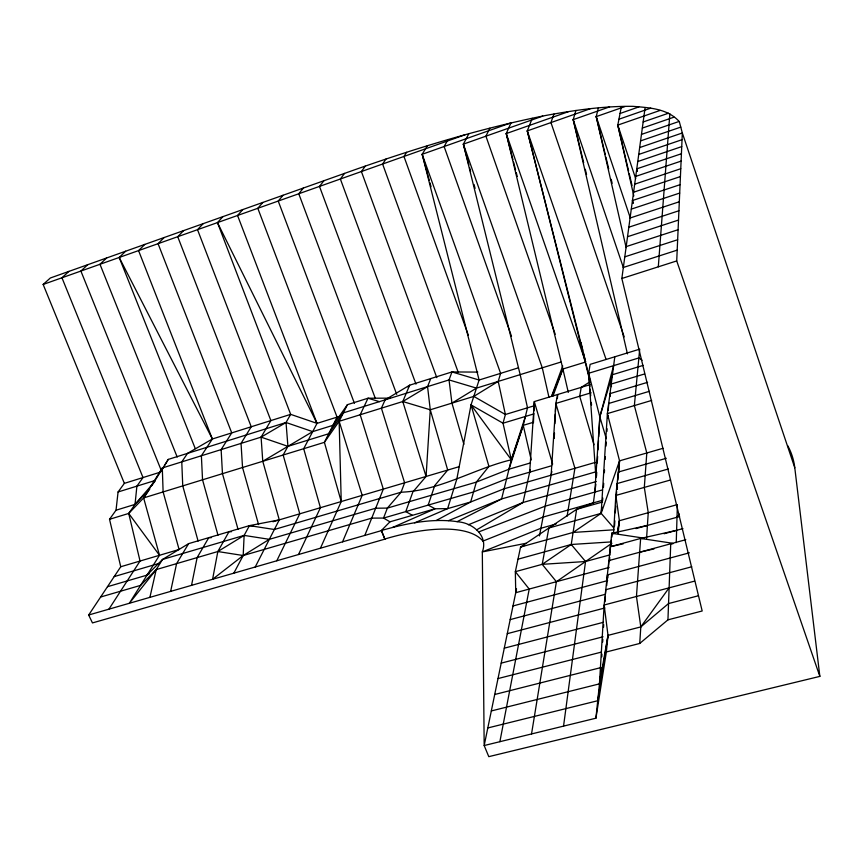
<?xml version="1.0" encoding="UTF-8"?>
<svg xmlns="http://www.w3.org/2000/svg" width="863" height="863" viewBox="0 0 863 863"><rect width="100%" height="100%" fill="white"/><g stroke="black" fill="none" stroke-linecap="round" stroke-linejoin="round"><path stroke-width="1.29" d="M470.971 407.563L471.036 404.898L479.094 380.022L422.18 154.283L427.325 145.782M676.247 542.59L677.347 505.869M787.649 445.588A399.461 153.269 -22.5 0 1 794.78 467.757L819.85 676.387L488.782 756.657L484.175 745.535L595.923 718.199L606.355 651.986L639.731 643.453L667.951 619.839L670.724 543.787L672.913 543.798M533.442 422.784L533.766 414.833M533.927 410.864L534.305 401.586L589.979 384.704M819.85 676.387L676.721 260.928L682.331 132.978L679.31 121.64C667.714 108.555 649.203 107.702 632.978 106.343C603.712 105.998 574.682 110.194 545.966 115.426C480.928 128.285 417.401 147.746 354.909 169.709L50.334 277.994L43.15 284.445L124.358 483.366L118.069 491.975L116.03 510.216L109.525 519.299L120.744 566.743L88.673 615.006L92.46 622.924L384.866 539.148L381.392 530.497L389.957 521.824L435.06 508.771L447.617 508.641L470.669 501.986L504.121 488.782L595.136 462.449M554.24 438.436L554.488 433.053M554.92 423.625L555.351 414.208M555.47 411.511L555.837 403.431L557.671 394.51L557.401 398.512M203.183 223.646L197.519 229.687L270.885 420.583L261.09 437.142L262.773 461.284L279.278 519.871L249.439 525.632L244.132 535.405L243.193 555.524L233.819 573.172M611.198 545.319L611.403 541.306M611.608 537.304L611.802 533.291L647.412 525.427M596.516 476.279L596.732 472.32M597.25 463.075L597.617 456.473M597.983 449.871L598.501 440.626M598.728 436.656L599.828 416.851L613.647 365.632M491.317 710.95L599.461 683.863L604.143 605.006L611.802 533.291L614.337 533.377M601.791 656.808L601.943 654.122M602.665 642.04L602.827 639.354M603.539 627.282L603.701 624.596M605.06 601.781L605.384 596.409M605.535 593.722L605.783 589.699L691.759 566.775M606.732 585.502L607.358 574.898L689.364 552.827M607.854 577.886L608.016 575.222M608.415 568.566L608.89 560.583L685.794 539.699M609.483 561.435L609.731 557.422M609.968 553.41L610.368 546.721L640.637 538.436L676.614 530.324M611.08 545.405L611.403 540.022M611.565 537.336L611.802 533.291L643.981 538.156M613.528 533.766L615.848 495.438L619.548 460.842L607.379 413.604L614.801 356.797M614.532 526.139L614.855 520.821M615.341 512.838L615.75 506.182M616.311 496.872L616.635 491.543M616.797 488.89L617.121 483.56L668.34 468.987M617.293 489.461L617.455 486.775M617.865 480.076L618.35 472.039L666.29 458.296M618.825 472.762L619.548 460.842L663.054 448.296M412.417 515.319L405.761 511.608L412.848 491.986L426.074 476.462L430.27 409.785L427.563 386.624L430.745 378.587M602.611 500.68L602.784 498.016M603.453 487.358L603.701 483.366M604.37 472.719L604.532 470.055M605.2 459.396L605.362 456.732M606.031 446.085L606.279 442.093M606.948 431.435L607.12 428.771M607.789 418.124L607.951 415.459M608.286 410.13L608.706 403.474L649.375 391.317M529.699 472.147L534.305 401.586L552.644 464.089M551.123 475.179L555.837 403.431L591.09 392.794M639.731 643.453L640.81 626.905L636.452 596.473L640.637 538.436L643 538.48M646.56 538.555L648.242 512.698L644.316 487.39L646.797 452.978L634.359 405.588L639.688 349.159L590.13 364.369L588.663 373.269L595.945 477.552M594.812 492.072L599.828 416.851L612.46 374.715L643.162 365.383M658.307 266.818L669.861 113.743M606.355 651.986L608.005 635.384L604.143 605.006L694.532 581.133M618.124 533.507L619.397 520.723L615.848 495.438L670.562 479.979M109.525 519.299L128.716 513.442L135.027 504.391L136.904 486.128L143.01 477.552L61.953 277.778L68.954 271.37M595.923 718.199L600.238 676.333M600.756 671.306L601.015 668.803M601.91 507.056L601.144 513.356L613.679 527.8M563.55 726.117L585.535 561.522L571.241 544.488L576.624 509.321L593.377 502.87L595.869 484.186M667.951 619.839L702.18 610.993L621.845 278.49L645.114 107.584M617.552 532.557L619.397 520.723L677.379 504.596M698.296 595.794L668.545 603.561L640.81 626.905L608.005 635.384L597.725 700.734L487.811 727.951M531.532 733.949L556.398 581.705L611.921 543.248M567.099 516.193L574.92 468.296L555.837 403.431M617.369 532.568L619.397 520.723M599.461 683.863L608.005 635.384M556.398 581.705L542.212 564.337L548.857 528.005L601.144 513.356L619.548 460.842M231.457 531.716L229.019 531.673L217.832 551.533L212.589 579.289L243.193 555.524L269.342 539.332L375.685 508.221L387.379 508.091L476.333 482.115L508.976 469.213L530.551 462.902M499.871 741.695L529.224 589.051L515.34 571.694L520.572 547.045L576.624 509.321L602.536 502.007M539.451 535.912L551.835 471.5M633.809 195.933L617.8 125.103L621.382 106.613M191.532 585.362L197.131 557.606L208.76 537.681L211.241 537.703M516.538 588.836L484.175 745.535L482.32 551.921C488.426 536.182 473.226 523.215 458.641 521.878C432.665 517.778 406.354 523.442 381.392 530.497L384.866 539.148M170.637 591.382L176.591 563.625L188.641 543.636L249.439 525.632L252.999 525.718M530.227 469.742L523.01 502.503L476.721 529.839M149.903 597.358L156.214 569.602L162.514 559.461L188.641 543.636M508.976 469.213L523.237 425.33L527.509 407.8L520.173 374.628L463.355 144.143L468.879 133.679M626.15 247.649L596.214 116.624L598.372 107.918M457.088 521.684L501.608 498.943L511.317 459.785L503.021 423.204L505.384 414.499L498.231 381.403L500.616 373.355L422.18 154.283L510.572 122.999M627.433 353.873L573.194 119.644L575.955 110.432M525.405 416.462L511.317 459.785C474.121 468.706 439.828 490.82 401.079 492.212L274.369 529.494L249.439 525.632M533.388 422.287L523.237 425.33L511.317 459.785L471.036 404.898L456.818 479.073L447.617 508.641L414.618 522.838M553.917 114.099L550.95 122.578L624.208 336.883M551.651 396.041L562.708 365.934M552.946 396.117L562.903 369.008L506.247 133.582L510.982 122.891M589.709 380.249L527.271 130.906L532.255 118.35M364.822 535.416L383.323 489.105L360.195 414.758L368.016 398.221L390.259 398.156M551.824 396.128L562.903 369.008L585.621 362.029L583.453 352.87M426.074 476.462L402.773 401.532L409.677 385.178L451.964 371.942L477.778 372.093M342.546 541.835L362.201 495.351L339.148 421.295L347.422 404.671L368.016 398.221L379.418 401.651M320.443 548.21L341.23 501.554L339.148 421.295L402.773 401.532L427.563 386.624M298.522 554.521L320.421 507.703L303.69 448.706L317.023 423.377L340.863 415.955M489.774 128.242L485.923 136.181L555.222 334.261M276.786 560.788L299.774 513.809L283.15 455.017L287.918 446.344L286.031 422.503L290.669 414.359L217.465 222.611L222.924 216.635M255.211 567.013L279.278 519.871M448.026 139.633L444.121 146.516L511.511 336.268M151.791 485.664L168.253 459.407L286.031 422.503L312.676 431.629L332.935 425.34L347.422 404.671M161.37 470.982L163.441 467.509M164.811 465.189L168.253 459.407M108.921 609.17L140.043 561.036L128.716 513.442L143.636 497.919L162.298 467.962L261.09 437.142L286.031 422.503M116.03 510.216L135.027 504.391L149.817 488.987L143.636 497.919L159.493 555.287L129.331 603.291L156.214 569.602L217.832 551.533L244.132 535.405L269.342 539.332M406.613 152.309L403.96 156.451L468.393 335.329M242.816 209.558L237.562 215.48L317.023 423.377L290.669 414.359L212.374 438.987L201.381 455.772L202.535 479.806L217.994 535.2M385.944 159.083L382.6 164.024L458.242 372.374M339.148 421.295L324.391 442.341L143.636 497.919M365.211 166.181L361.403 171.554L436.797 377.638M408.167 387.282L409.677 385.178L385.125 399.849L381.403 408.177L404.618 482.805L401.079 492.212L387.379 508.091L383.539 518.07L371.737 518.124L243.193 555.524L217.832 551.533M640.81 626.905L669.116 587.843M677.002 517.261L679.354 514.057M344.531 173.398L340.367 179.008L415.977 384.143M323.884 180.745L319.493 186.419L396.71 394.348M303.388 188.026L298.771 193.765L375.254 398.199M283.042 195.265L278.22 201.057L354.423 403.301M262.859 202.438L257.81 208.296L337.066 417.131L324.391 442.341L341.23 501.554M135.027 504.391L155.006 481.252M183.582 230.615L177.724 236.71L251.241 426.764L241.036 443.399L242.546 467.509L258.576 524.585M164.132 237.53L158.069 243.679L231.737 432.892L221.133 449.601L222.46 473.679L238.026 529.267M107.487 586.7L147.034 575.125L162.514 559.461L244.132 535.405M156.214 569.602L140.583 585.384L100.626 597.013M144.822 244.402L138.565 250.604L212.374 438.987L187.53 453.366L181.769 461.888L182.751 485.891L198.112 541.09M195.286 448.641L119.202 257.465L125.642 251.219M106.613 257.983L99.979 264.283L177.195 457.056M87.713 264.704L80.895 271.058L161.284 470.464M609.008 567.476L515.74 592.698L515.34 571.694L542.212 564.337L571.241 544.488L611.436 541.899M524.197 545.589L520.572 547.045L573.086 532.439L601.144 513.356L607.379 413.604L651.694 400.432M590.314 381.608L581.231 387.358L579.688 396.236L594.014 444.758M402.773 401.532L430.27 409.785L473.787 396.408L498.231 381.403M463.895 444.316L451.942 403.129L476.473 388.123L560.842 362.072M147.034 575.125L149.299 573.744M262.773 461.284L312.676 431.629M436.171 520.518L470.669 501.986L476.333 482.115L488.922 466.376L471.036 404.898L503.021 423.204L534.175 413.819M392.589 527.455L435.06 508.771L428.167 505.103L434.747 485.556L447.703 470.076L430.27 409.785M448.566 520.637L501.608 498.943L596.311 471.694M468.382 524.758L523.01 502.503L596.214 481.565M483.086 541.036L543.075 517.066L602.298 500.346M478.965 531.835L545.168 506.182L602.363 489.925M43.15 284.445L465.157 134.736M468.879 164.962L463.355 144.143L542.708 116.117M512.913 159.569L506.247 133.582L568.35 111.705M506.247 133.582L585.621 362.029L527.271 130.906L590.195 108.781M583.679 162.74L573.194 119.644L609.569 106.893M605.276 154.52L596.214 116.624L625.049 106.537M620.055 113.485L638.803 106.936M618.944 119.213L650.734 108.145M628.609 171.025L617.8 125.103L660.033 110.442M643.162 121.974L668.566 113.182M642.32 128.091L673.971 117.174M641.468 134.401L679.095 121.456M640.583 140.885L680.767 127.109M639.677 147.562L682.331 132.978L794.78 467.757M638.739 154.445L682.029 139.698M637.768 161.532L681.727 146.613M681.414 153.743L636.775 168.846L637.39 171.467M635.751 176.397L681.09 161.111M634.683 184.186L680.756 168.717M633.593 192.222L680.411 176.57M632.46 200.529L633.108 203.15L632.46 200.529L680.066 184.682M631.295 209.126L679.688 193.075M630.076 218.015L679.31 201.759M628.825 227.206L678.922 210.755M627.53 236.732L678.512 220.065M626.182 246.602L678.081 229.72M624.79 256.84L677.649 239.741M623.345 267.465L677.196 250.13M621.845 278.49L676.721 260.928M124.358 483.366L160.54 472.093M118.069 491.975L154.606 480.648M518.469 367.811L479.094 380.022L451.964 371.942L449.03 379.925L451.942 403.129M589.861 386.516L588.663 373.269L638.857 357.94L642.083 360.238M534.941 405.556L505.384 414.499L473.787 396.408M644.596 373.959L611.241 384.035L611.468 386.689M647.584 382.32L609.99 393.625L610.227 396.311M120.744 566.743L179.094 549.494L163.118 491.921L162.298 467.962M272.924 521.748L459.235 466.656M114.186 576.603L159.515 563.269M551.791 465.718L506.581 478.879L473.539 491.932L383.539 518.07L389.957 521.824M88.673 615.006L381.327 530.659M556.139 523.981L540.918 528.253L482.32 551.921L525.945 543.302M517.994 559.192L571.241 544.488M635.955 528.588L679.602 516.549M664.089 533.755L682.935 528.598M610.238 554.79L585.535 561.522L542.212 564.337M513 605.955L607.628 580.583M510.184 619.612L604.898 594.424M507.282 633.679L604.834 607.973M504.283 648.178L603.323 622.32M501.198 663.129L603.054 636.797M498.005 678.566L601.511 652.072M494.715 694.499L601.144 667.541M639.634 552.234L654.003 548.922M610.368 546.721L623.291 543.798M573.086 532.439L614.035 529.806M640.637 538.436L672.255 543.215M476.473 388.123L449.03 379.925L343.334 412.881L328.717 433.744L287.918 446.344L261.09 437.142M128.716 513.442L159.493 555.287M119.202 257.465L212.374 438.987M217.465 222.611L317.023 423.377M463.355 144.143L542.277 367.8L548.944 397.217M527.271 130.906L606.063 359.364M573.194 119.644L623.41 267.724M596.214 116.624L630.422 218.328M617.8 125.103L635.664 178.576M606.29 438.684L599.828 416.851L588.663 373.269M422.18 154.283L429.256 180.216M429.968 182.805L431.025 186.699M469.569 167.562L470.594 171.467M474.046 184.477L475.082 188.382M513.582 162.158L515.578 169.957M516.247 172.557L517.239 176.451M585.276 169.277L586.549 174.499M605.902 157.131L608.706 168.889M611.209 179.342L612.147 183.269M580.961 342.417L582.827 350.259M585.923 363.334L589.936 380.27M629.235 173.646L632.018 185.459M562.903 369.008L568.307 392.417M523.237 425.33L531.23 459.968M590.109 389.17L590.713 395.793M591.317 402.417L591.554 405.071M384.93 538.976A127.217 47.832 -23.1 0 1 483.118 541.338"/></g></svg>
